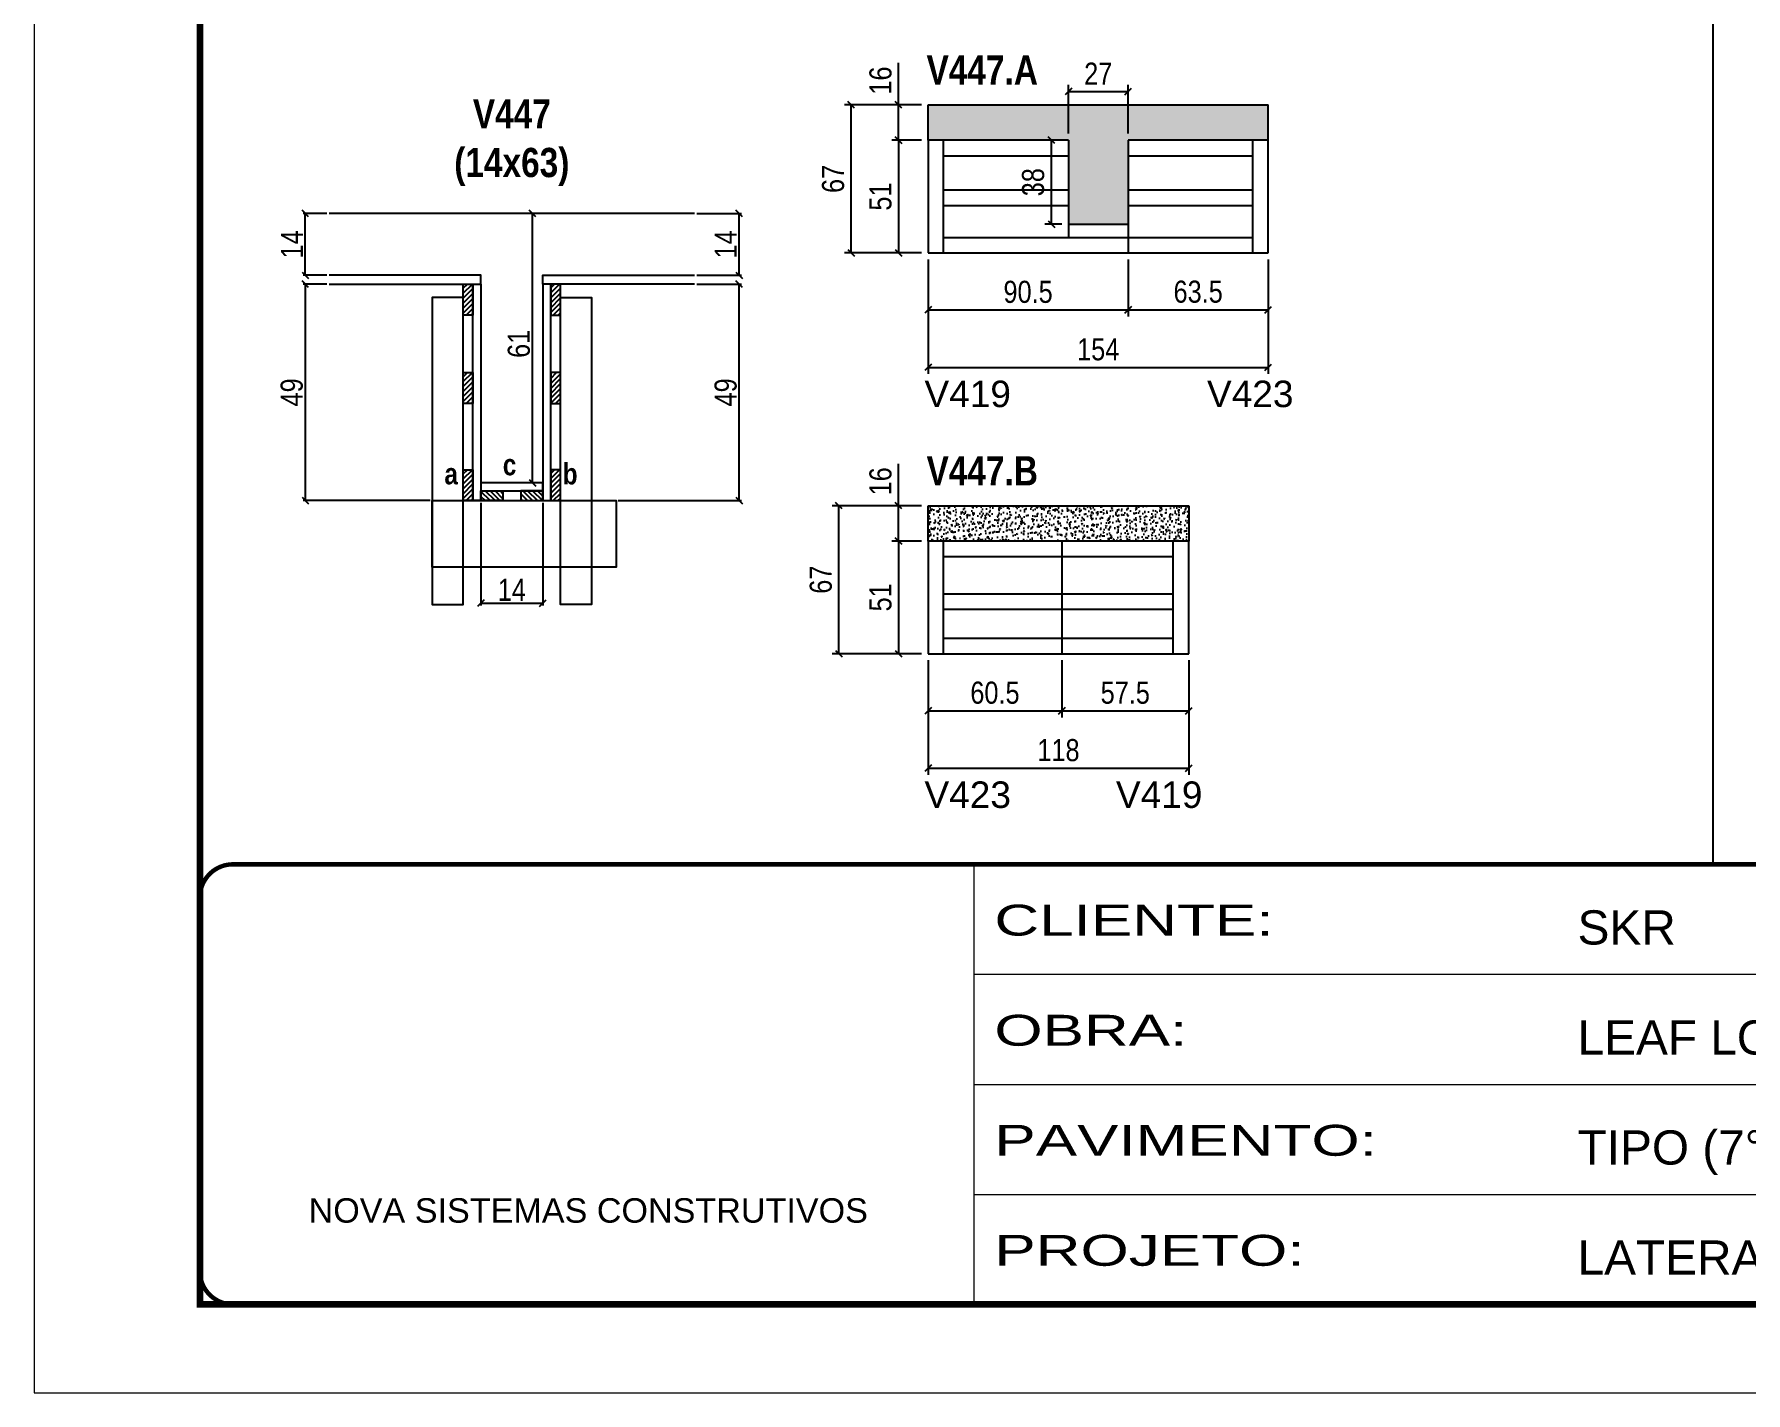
# Model space of a CAD drawing. Extents: x 3309 to 9563, y -2522 to 14608.
# Drawn here: x 6493 to 7268, y 10112 to 10727 of the extents above; entities that cross this region are included whole.
import ezdxf

# ---------------------------------------------------------------- set-up
doc = ezdxf.new("R2010")
doc.units = 0
doc.linetypes.add('CONTINUO', pattern=[0])
doc.linetypes.add('DASHED', pattern=[0.75, 0.5, -0.25])
for name, color, linetype in [('5', 5, 'Continuous'), ('COTA', 241, 'Continuous'), ('detalhes', 4, 'Continuous'), ('NOMENCLATURA', 7, 'Continuous'), ('Painéis', 200, 'Continuous'), ('SARR_2.2x7', 40, 'Continuous'), ('SARR_3.5x7', 81, 'Continuous')]:
    doc.layers.add(name, color=color, linetype=linetype)
for name, color, linetype, lineweight in [('CONCRETO', 251, 'Continuous', 25), ('Folhas', 255, 'Continuous', 9), ('SARRAFO DE PRESSAO', 251, 'DASHED', 9)]:
    doc.layers.add(name, color=color, linetype=linetype, lineweight=lineweight)
doc.styles.add('ARIAL', font='arial.ttf')
doc.styles.add('COTA TECNICA', font='techl___.ttf', dxfattribs={"height": 10})
doc.styles.add('COTA TECNICA 2X', font='techl___.ttf', dxfattribs={"height": 10})
doc.styles.get("Standard").update_dxf_attribs({"font": 'arial.ttf'})
doc.styles.add('TECNICA', font='techb___.ttf', dxfattribs={"height": 10})
doc.styles.add('Tecnologia', font='')
doc.styles.get('Tecnologia').set_extended_font_data('Forgotten Futurist')
doc.dimstyles.new('PAINEL', dxfattribs={"dimtxt": 10, "dimasz": 3, "dimexe": 3, "dimexo": 3, "dimgap": 3, "dimtad": 1, "dimdec": 1, "dimzin": 12, "dimdsep": 46, "dimtxsty": 'COTA TECNICA', "dimblk1": 'OBLIQUE', "dimblk2": 'OBLIQUE', "dimsah": 1, "dimcen": 0.9, "dimclrd": 4, "dimclre": 4, "dimclrt": 240, "dimadec": 1, "dimazin": 3, "dimtfac": 1, "dimtdec": 1, "dimtmove": 0, "dimatfit": 3, "dimfxl": 1, "dimtolj": 1, "dimtzin": 12, "dimarcsym": 0})
doc.dimstyles.new('SECAO', dxfattribs={"dimscale": 0.333333, "dimtxt": 5, "dimasz": 9, "dimexe": 3, "dimexo": 3, "dimgap": 3, "dimtad": 1, "dimdec": 1, "dimlfac": 0.5, "dimzin": 12, "dimdsep": 46, "dimtxsty": 'COTA TECNICA 2X', "dimblk1": 'OBLIQUE', "dimblk2": 'OBLIQUE', "dimsah": 1, "dimcen": 0.9, "dimclrd": 4, "dimclre": 4, "dimclrt": 240, "dimadec": 1, "dimazin": 3, "dimtfac": 1, "dimtdec": 1, "dimtmove": 0, "dimatfit": 3, "dimfxl": 1, "dimtolj": 1, "dimtzin": 12, "dimarcsym": 0})
pattern_1 = [(45, (-116825.0796, -22661.525), (-1.122532015, 1.122532015), [])]

# ---------------------------------------------------------------- blocks, each defined once
blk = doc.blocks.new('9999999999')
at = {"color": 30, "linetype": 'CONTINUO'}
for p, q in [((98564.56, 34230.21), (98564.56, 34429.45)), ((98564.56, 34379.64), (99583.98, 34379.64)), ((98564.56, 34329.83), (99487.98, 34329.83)), ((98564.56, 34280.02), (99487.98, 34280.02))]:
    blk.add_line(p, q, dxfattribs=at)
at = {"color": 30, "linetype": 'CONTINUO', "const_width": 2}
blk.add_lwpolyline([(99583.98, 34230.21), (99583.98, 34414.45, 0.414214), (99568.98, 34429.45), (98228.98, 34429.45, 0.414214), (98213.98, 34414.45), (98213.98, 34245.21, 0.414214), (98228.98, 34230.21), (99583.98, 34230.21)], format="xyb", dxfattribs=at)
at = {"layer": 'Folhas'}
blk.add_lwpolyline([(98138.98, 34190.21), (99623.98, 34190.21), (99623.98, 35240.21), (98138.98, 35240.21)], close=True, dxfattribs=at)
at = {"layer": 'Folhas', "color": 30, "const_width": 3}
blk.add_lwpolyline([(98213.98, 34230.21), (99583.98, 34230.21), (99583.98, 35200.21), (98213.98, 35200.21)], close=True, dxfattribs=at)
at = {"color": 7, "linetype": 'Continuous', "ltscale": 5, "style": 'ARIAL'}
for s, height, p in [('SKR', 15.483, (98837.68, 34393.13)), ('LEAF LOEFGREN', 15.4829, (98837.68, 34343.32)), ('TIPO (7° AO 21° PAVIMENTO)', 15.4829, (98837.68, 34293.51)), ('NOVA SISTEMAS CONSTRUTIVOS', 11.0592, (98263.19, 34267.21)), ('LATERAIS DE VIGAS', 15.4829, (98837.68, 34243.7))]:
    blk.add_text(s, height=height, dxfattribs=at).set_placement(p)
at = {"layer": 'Folhas', "color": 7, "style": 'Tecnologia', "width": 1.5}
for s, p in [('CLIENTE:', (98573.65, 34397.17)), ('OBRA:', (98573.65, 34347.31)), ('PAVIMENTO:', (98573.65, 34297.5)), ('PROJETO:', (98573.65, 34247.69))]:
    blk.add_text(s, height=14, dxfattribs=at).set_placement(p)
blk = doc.blocks.new('_Oblique')
at = {"color": 0, "linetype": 'ByBlock', "lineweight": -2}
blk.add_line((-0.5, -0.5), (0.5, 0.5), dxfattribs=at)
blk = doc.blocks.new('*D1781')
at = {"layer": 'COTA', "color": 4, "lineweight": -2, "transparency": 16777216}
for p, q in [((6625.39, 10614.01), (6614.6, 10614.01)), ((6615.6, 10614.01), (6615.6, 10516.01)), ((6672.09, 10516.01), (6614.6, 10516.01))]:
    blk.add_line(p, q, dxfattribs=at)
at = {"layer": 'Defpoints', "color": 0, "transparency": 16777216}
for p in [(6626.39, 10614.01), (6615.6, 10516.01), (6673.09, 10516.01, 0)]:
    blk.add_point(p, dxfattribs=at)
at = {"layer": 'COTA', "color": 4, "lineweight": -2, "transparency": 16777216, "xscale": 3, "yscale": 3, "zscale": 3}
for p, rotation in [((6615.6, 10614.01), 90), ((6615.6, 10516.01), 270)]:
    blk.add_blockref('_Oblique', p, dxfattribs=dict(at, rotation=rotation))
at = {"layer": 'COTA', "color": 240, "transparency": 16777216, "insert": (6609.5, 10565.01), "char_height": 10, "attachment_point": 5, "rotation": 90, "style": 'COTA TECNICA 2X'}
blk.add_mtext('\\A1;49', dxfattribs=at)
blk = doc.blocks.new('*D1782')
at = {"layer": 'COTA', "color": 4, "lineweight": -2, "transparency": 16777216}
for p, q in [((6722.09, 10646.01), (6717.42, 10646.01)), ((6718.42, 10524.01), (6718.42, 10646.01)), ((6722.09, 10524.01), (6717.42, 10524.01))]:
    blk.add_line(p, q, dxfattribs=at)
at = {"layer": 'Defpoints', "color": 0, "transparency": 16777216}
for p in [(6718.42, 10646.01), (6723.09, 10646.01), (6723.09, 10524.01)]:
    blk.add_point(p, dxfattribs=at)
at = {"layer": 'COTA', "color": 4, "lineweight": -2, "transparency": 16777216, "xscale": 3, "yscale": 3, "zscale": 3}
for p, rotation in [((6718.42, 10646.01), 90), ((6718.42, 10524.01), 270)]:
    blk.add_blockref('_Oblique', p, dxfattribs=dict(at, rotation=rotation))
at = {"layer": 'COTA', "color": 240, "transparency": 16777216, "insert": (6712.31, 10587.01), "char_height": 10, "attachment_point": 5, "rotation": 90, "style": 'COTA TECNICA 2X'}
blk.add_mtext('\\A1;61', dxfattribs=at)
blk = doc.blocks.new('*D1783')
at = {"layer": 'COTA', "color": 4, "lineweight": -2, "transparency": 16777216}
for p, q in [((6625.39, 10646.01), (6614.6, 10646.01)), ((6615.6, 10618.01), (6615.6, 10646.01)), ((6625.39, 10618.01), (6614.6, 10618.01))]:
    blk.add_line(p, q, dxfattribs=at)
at = {"layer": 'Defpoints', "color": 0, "transparency": 16777216}
for p in [(6615.6, 10646.01), (6626.39, 10646.01), (6626.39, 10618.01)]:
    blk.add_point(p, dxfattribs=at)
at = {"layer": 'COTA', "color": 4, "lineweight": -2, "transparency": 16777216, "xscale": 3, "yscale": 3, "zscale": 3}
for p, rotation in [((6615.6, 10646.01), 90), ((6615.6, 10618.01), 270)]:
    blk.add_blockref('_Oblique', p, dxfattribs=dict(at, rotation=rotation))
at = {"layer": 'COTA', "color": 240, "transparency": 16777216, "insert": (6609.53, 10632.01), "char_height": 10, "attachment_point": 5, "rotation": 90, "style": 'COTA TECNICA 2X'}
blk.add_mtext('\\A1;14', dxfattribs=at)
blk = doc.blocks.new('*D1784')
at = {"layer": 'COTA', "color": 4, "lineweight": -2, "transparency": 16777216}
for p, q in [((6695.09, 10515.01), (6695.09, 10468.57)), ((6723.09, 10515.01), (6723.09, 10468.57)), ((6695.09, 10469.57), (6723.09, 10469.57))]:
    blk.add_line(p, q, dxfattribs=at)
at = {"layer": 'Defpoints', "color": 0, "transparency": 16777216}
for p in [(6695.09, 10516.01), (6723.09, 10516.01), (6723.09, 10469.57)]:
    blk.add_point(p, dxfattribs=at)
at = {"layer": 'COTA', "color": 4, "lineweight": -2, "transparency": 16777216, "xscale": 3, "yscale": 3, "zscale": 3, "rotation": 180}
blk.add_blockref('_Oblique', (6695.09, 10469.57), dxfattribs=at)
at = {"layer": 'COTA', "color": 4, "lineweight": -2, "transparency": 16777216, "xscale": 3, "yscale": 3, "zscale": 3}
blk.add_blockref('_Oblique', (6723.09, 10469.57), dxfattribs=at)
at = {"layer": 'COTA', "color": 240, "transparency": 16777216, "insert": (6709.09, 10475.64), "char_height": 10, "attachment_point": 5, "style": 'COTA TECNICA 2X'}
blk.add_mtext('\\A1;14', dxfattribs=at)
blk = doc.blocks.new('*D1785')
at = {"layer": 'COTA', "color": 4, "lineweight": -2, "transparency": 16777216}
for p, q in [((6792.79, 10614.01), (6813.02, 10614.01)), ((6812.02, 10516.01), (6812.02, 10614.01)), ((6757.28, 10516.01), (6813.02, 10516.01))]:
    blk.add_line(p, q, dxfattribs=at)
at = {"layer": 'Defpoints', "color": 0, "transparency": 16777216}
for p in [(6791.79, 10614.01), (6812.02, 10614.01), (6756.28, 10516.01)]:
    blk.add_point(p, dxfattribs=at)
at = {"layer": 'COTA', "color": 4, "lineweight": -2, "transparency": 16777216, "xscale": 3, "yscale": 3, "zscale": 3}
for p, rotation in [((6812.02, 10614.01), 90), ((6812.02, 10516.01), 270)]:
    blk.add_blockref('_Oblique', p, dxfattribs=dict(at, rotation=rotation))
at = {"layer": 'COTA', "color": 240, "transparency": 16777216, "insert": (6805.92, 10565.01), "char_height": 10, "attachment_point": 5, "rotation": 90, "style": 'COTA TECNICA 2X'}
blk.add_mtext('\\A1;49', dxfattribs=at)
blk = doc.blocks.new('*D1786')
at = {"layer": 'COTA', "color": 4, "lineweight": -2, "transparency": 16777216}
for p, q in [((6792.79, 10646.01), (6813.02, 10646.01)), ((6812.02, 10618.01), (6812.02, 10646.01)), ((6792.79, 10618.01), (6813.02, 10618.01))]:
    blk.add_line(p, q, dxfattribs=at)
at = {"layer": 'Defpoints', "color": 0, "transparency": 16777216}
for p in [(6791.79, 10646.01), (6812.02, 10646.01), (6791.79, 10618.01)]:
    blk.add_point(p, dxfattribs=at)
at = {"layer": 'COTA', "color": 4, "lineweight": -2, "transparency": 16777216, "xscale": 3, "yscale": 3, "zscale": 3}
for p, rotation in [((6812.02, 10646.01), 90), ((6812.02, 10618.01), 270)]:
    blk.add_blockref('_Oblique', p, dxfattribs=dict(at, rotation=rotation))
at = {"layer": 'COTA', "color": 240, "transparency": 16777216, "insert": (6805.95, 10632.01), "char_height": 10, "attachment_point": 5, "rotation": 90, "style": 'COTA TECNICA 2X'}
blk.add_mtext('\\A1;14', dxfattribs=at)
blk = doc.blocks.new('*D1787')
at = {"layer": 'COTA', "color": 4, "lineweight": -2, "transparency": 16777216}
for p, q in [((6897.56, 10625.17), (6897.56, 10573.35)), ((7051.56, 10625.17), (7051.56, 10573.35)), ((6897.56, 10576.35), (7051.56, 10576.35))]:
    blk.add_line(p, q, dxfattribs=at)
at = {"layer": 'Defpoints', "color": 0, "transparency": 16777216}
for p in [(6897.56, 10628.17), (7051.56, 10628.17), (7051.56, 10576.35)]:
    blk.add_point(p, dxfattribs=at)
at = {"layer": 'COTA', "color": 4, "lineweight": -2, "transparency": 16777216, "xscale": 3, "yscale": 3, "zscale": 3, "rotation": 180}
blk.add_blockref('_Oblique', (6897.56, 10576.35), dxfattribs=at)
at = {"layer": 'COTA', "color": 4, "lineweight": -2, "transparency": 16777216, "xscale": 3, "yscale": 3, "zscale": 3}
blk.add_blockref('_Oblique', (7051.56, 10576.35), dxfattribs=at)
at = {"layer": 'COTA', "color": 240, "transparency": 16777216, "insert": (6974.56, 10584.46), "char_height": 10, "attachment_point": 5, "style": 'COTA TECNICA'}
blk.add_mtext('\\A1;154', dxfattribs=at)
blk = doc.blocks.new('*D1788')
at = {"layer": 'COTA', "color": 4, "lineweight": -2, "transparency": 16777216}
for p, q in [((6897.56, 10625.17), (6897.56, 10599.34)), ((6988.06, 10625.17), (6988.06, 10599.34)), ((6897.56, 10602.34), (6988.06, 10602.34))]:
    blk.add_line(p, q, dxfattribs=at)
at = {"layer": 'Defpoints', "color": 0, "transparency": 16777216}
for p in [(6897.56, 10628.17), (6988.06, 10628.17), (6988.06, 10602.34)]:
    blk.add_point(p, dxfattribs=at)
at = {"layer": 'COTA', "color": 4, "lineweight": -2, "transparency": 16777216, "xscale": 3, "yscale": 3, "zscale": 3, "rotation": 180}
blk.add_blockref('_Oblique', (6897.56, 10602.34), dxfattribs=at)
at = {"layer": 'COTA', "color": 4, "lineweight": -2, "transparency": 16777216, "xscale": 3, "yscale": 3, "zscale": 3}
blk.add_blockref('_Oblique', (6988.06, 10602.34), dxfattribs=at)
at = {"layer": 'COTA', "color": 240, "transparency": 16777216, "insert": (6942.81, 10610.47), "char_height": 10, "attachment_point": 5, "style": 'COTA TECNICA'}
blk.add_mtext('\\A1;90.5', dxfattribs=at)
blk = doc.blocks.new('*D1789')
at = {"layer": 'COTA', "color": 4, "lineweight": -2, "transparency": 16777216}
for p, q in [((6988.06, 10625.17), (6988.06, 10599.34)), ((7051.56, 10625.17), (7051.56, 10599.34)), ((6988.06, 10602.34), (7051.56, 10602.34))]:
    blk.add_line(p, q, dxfattribs=at)
at = {"layer": 'Defpoints', "color": 0, "transparency": 16777216}
for p in [(6988.06, 10628.17), (7051.56, 10628.17), (7051.56, 10602.34)]:
    blk.add_point(p, dxfattribs=at)
at = {"layer": 'COTA', "color": 4, "lineweight": -2, "transparency": 16777216, "xscale": 3, "yscale": 3, "zscale": 3, "rotation": 180}
blk.add_blockref('_Oblique', (6988.06, 10602.34), dxfattribs=at)
at = {"layer": 'COTA', "color": 4, "lineweight": -2, "transparency": 16777216, "xscale": 3, "yscale": 3, "zscale": 3}
blk.add_blockref('_Oblique', (7051.56, 10602.34), dxfattribs=at)
at = {"layer": 'COTA', "color": 240, "transparency": 16777216, "insert": (7019.81, 10610.55), "char_height": 10, "attachment_point": 5, "style": 'COTA TECNICA'}
blk.add_mtext('\\A1;63.5', dxfattribs=at)
blk = doc.blocks.new('*D1790')
at = {"layer": 'COTA', "color": 4, "lineweight": -2, "transparency": 16777216}
for p, q in [((6894.56, 10679.17), (6881.15, 10679.17)), ((6884.15, 10679.17), (6884.15, 10628.17)), ((6894.56, 10628.17), (6881.15, 10628.17))]:
    blk.add_line(p, q, dxfattribs=at)
at = {"layer": 'Defpoints', "color": 0, "transparency": 16777216}
for p in [(6897.56, 10679.17), (6884.15, 10628.17), (6897.56, 10628.17)]:
    blk.add_point(p, dxfattribs=at)
at = {"layer": 'COTA', "color": 4, "lineweight": -2, "transparency": 16777216, "xscale": 3, "yscale": 3, "zscale": 3}
for p, rotation in [((6884.15, 10679.17), 90), ((6884.15, 10628.17), 270)]:
    blk.add_blockref('_Oblique', p, dxfattribs=dict(at, rotation=rotation))
at = {"layer": 'COTA', "color": 240, "transparency": 16777216, "insert": (6876.04, 10653.67), "char_height": 10, "attachment_point": 5, "rotation": 90, "style": 'COTA TECNICA'}
blk.add_mtext('\\A1;51', dxfattribs=at)
blk = doc.blocks.new('*D1791')
at = {"layer": 'COTA', "color": 4, "lineweight": -2, "transparency": 16777216}
for p, q in [((6884.15, 10695.17), (6884.15, 10714.19)), ((6894.56, 10695.17), (6881.15, 10695.17)), ((6884.15, 10679.17), (6884.15, 10695.17)), ((6894.56, 10679.17), (6881.15, 10679.17))]:
    blk.add_line(p, q, dxfattribs=at)
at = {"layer": 'Defpoints', "color": 0, "transparency": 16777216}
for p in [(6884.15, 10695.17), (6897.56, 10695.17), (6897.56, 10679.17)]:
    blk.add_point(p, dxfattribs=at)
at = {"layer": 'COTA', "color": 4, "lineweight": -2, "transparency": 16777216, "xscale": 3, "yscale": 3, "zscale": 3}
for p, rotation in [((6884.15, 10695.17), 90), ((6884.15, 10679.17), 270)]:
    blk.add_blockref('_Oblique', p, dxfattribs=dict(at, rotation=rotation))
at = {"layer": 'COTA', "color": 240, "transparency": 16777216, "insert": (6876.04, 10706.18), "char_height": 10, "attachment_point": 5, "rotation": 90, "style": 'COTA TECNICA'}
blk.add_mtext('\\A1;16', dxfattribs=at)
blk = doc.blocks.new('*D1792')
at = {"layer": 'COTA', "color": 4, "lineweight": -2, "transparency": 16777216}
for p, q in [((6894.56, 10695.17), (6859.68, 10695.17)), ((6862.68, 10628.17), (6862.68, 10695.17)), ((6894.56, 10628.17), (6859.68, 10628.17))]:
    blk.add_line(p, q, dxfattribs=at)
at = {"layer": 'Defpoints', "color": 0, "transparency": 16777216}
for p in [(6862.68, 10695.17), (6897.56, 10695.17), (6897.56, 10628.17)]:
    blk.add_point(p, dxfattribs=at)
at = {"layer": 'COTA', "color": 4, "lineweight": -2, "transparency": 16777216, "xscale": 3, "yscale": 3, "zscale": 3}
for p, rotation in [((6862.68, 10695.17), 90), ((6862.68, 10628.17), 270)]:
    blk.add_blockref('_Oblique', p, dxfattribs=dict(at, rotation=rotation))
at = {"layer": 'COTA', "color": 240, "transparency": 16777216, "insert": (6854.58, 10661.67), "char_height": 10, "attachment_point": 5, "rotation": 90, "style": 'COTA TECNICA'}
blk.add_mtext('\\A1;67', dxfattribs=at)
blk = doc.blocks.new('*D1793')
at = {"layer": 'COTA', "color": 4, "lineweight": -2, "transparency": 16777216}
for p, q in [((6958.06, 10679.17), (6950.35, 10679.17)), ((6953.35, 10641.17), (6953.35, 10679.17)), ((6958.06, 10641.17), (6950.35, 10641.17))]:
    blk.add_line(p, q, dxfattribs=at)
at = {"layer": 'Defpoints', "color": 0, "transparency": 16777216}
for p in [(6953.35, 10679.17), (6961.06, 10679.17), (6961.06, 10641.17)]:
    blk.add_point(p, dxfattribs=at)
at = {"layer": 'COTA', "color": 4, "lineweight": -2, "transparency": 16777216, "xscale": 3, "yscale": 3, "zscale": 3}
for p, rotation in [((6953.35, 10679.17), 90), ((6953.35, 10641.17), 270)]:
    blk.add_blockref('_Oblique', p, dxfattribs=dict(at, rotation=rotation))
at = {"layer": 'COTA', "color": 240, "transparency": 16777216, "insert": (6945.11, 10660.17), "char_height": 10, "attachment_point": 5, "rotation": 90, "style": 'COTA TECNICA'}
blk.add_mtext('\\A1;38', dxfattribs=at)
blk = doc.blocks.new('*D1794')
at = {"layer": 'COTA', "color": 4, "lineweight": -2, "transparency": 16777216}
for p, q in [((6961.06, 10682.17), (6961.06, 10704.24)), ((6961.06, 10701.24), (6988.06, 10701.24)), ((6988.06, 10682.17), (6988.06, 10704.24))]:
    blk.add_line(p, q, dxfattribs=at)
at = {"layer": 'Defpoints', "color": 0, "transparency": 16777216}
for p in [(6988.06, 10701.24), (6961.06, 10679.17), (6988.06, 10679.17)]:
    blk.add_point(p, dxfattribs=at)
at = {"layer": 'COTA', "color": 4, "lineweight": -2, "transparency": 16777216, "xscale": 3, "yscale": 3, "zscale": 3, "rotation": 180}
blk.add_blockref('_Oblique', (6961.06, 10701.24), dxfattribs=at)
at = {"layer": 'COTA', "color": 4, "lineweight": -2, "transparency": 16777216, "xscale": 3, "yscale": 3, "zscale": 3}
blk.add_blockref('_Oblique', (6988.06, 10701.24), dxfattribs=at)
at = {"layer": 'COTA', "color": 240, "transparency": 16777216, "insert": (6974.56, 10709.31), "char_height": 10, "attachment_point": 5, "style": 'COTA TECNICA'}
blk.add_mtext('\\A1;27', dxfattribs=at)
blk = doc.blocks.new('*D1795')
at = {"layer": 'COTA', "color": 4, "lineweight": -2, "transparency": 16777216}
for p, q in [((6897.56, 10443.73), (6897.56, 10391.91)), ((7015.56, 10443.73), (7015.56, 10391.91)), ((6897.56, 10394.91), (7015.56, 10394.91))]:
    blk.add_line(p, q, dxfattribs=at)
at = {"layer": 'Defpoints', "color": 0, "transparency": 16777216}
for p in [(6897.56, 10446.73), (7015.56, 10446.73), (7015.56, 10394.91)]:
    blk.add_point(p, dxfattribs=at)
at = {"layer": 'COTA', "color": 4, "lineweight": -2, "transparency": 16777216, "xscale": 3, "yscale": 3, "zscale": 3, "rotation": 180}
blk.add_blockref('_Oblique', (6897.56, 10394.91), dxfattribs=at)
at = {"layer": 'COTA', "color": 4, "lineweight": -2, "transparency": 16777216, "xscale": 3, "yscale": 3, "zscale": 3}
blk.add_blockref('_Oblique', (7015.56, 10394.91), dxfattribs=at)
at = {"layer": 'COTA', "color": 240, "transparency": 16777216, "insert": (6956.56, 10403), "char_height": 10, "attachment_point": 5, "style": 'COTA TECNICA'}
blk.add_mtext('\\A1;118', dxfattribs=at)
blk = doc.blocks.new('*D1796')
at = {"layer": 'COTA', "color": 4, "lineweight": -2, "transparency": 16777216}
for p, q in [((6897.56, 10443.73), (6897.56, 10417.89)), ((6958.06, 10443.73), (6958.06, 10417.89)), ((6897.56, 10420.89), (6958.06, 10420.89))]:
    blk.add_line(p, q, dxfattribs=at)
at = {"layer": 'Defpoints', "color": 0, "transparency": 16777216}
for p in [(6897.56, 10446.73), (6958.06, 10446.73), (6958.06, 10420.89)]:
    blk.add_point(p, dxfattribs=at)
at = {"layer": 'COTA', "color": 4, "lineweight": -2, "transparency": 16777216, "xscale": 3, "yscale": 3, "zscale": 3, "rotation": 180}
blk.add_blockref('_Oblique', (6897.56, 10420.89), dxfattribs=at)
at = {"layer": 'COTA', "color": 4, "lineweight": -2, "transparency": 16777216, "xscale": 3, "yscale": 3, "zscale": 3}
blk.add_blockref('_Oblique', (6958.06, 10420.89), dxfattribs=at)
at = {"layer": 'COTA', "color": 240, "transparency": 16777216, "insert": (6927.81, 10429), "char_height": 10, "attachment_point": 5, "style": 'COTA TECNICA'}
blk.add_mtext('\\A1;60.5', dxfattribs=at)
blk = doc.blocks.new('*D1797')
at = {"layer": 'COTA', "color": 4, "lineweight": -2, "transparency": 16777216}
for p, q in [((6958.06, 10443.73), (6958.06, 10417.89)), ((7015.56, 10443.73), (7015.56, 10417.89)), ((6958.06, 10420.89), (7015.56, 10420.89))]:
    blk.add_line(p, q, dxfattribs=at)
at = {"layer": 'Defpoints', "color": 0, "transparency": 16777216}
for p in [(6958.06, 10446.73), (7015.56, 10446.73), (7015.56, 10420.89)]:
    blk.add_point(p, dxfattribs=at)
at = {"layer": 'COTA', "color": 4, "lineweight": -2, "transparency": 16777216, "xscale": 3, "yscale": 3, "zscale": 3, "rotation": 180}
blk.add_blockref('_Oblique', (6958.06, 10420.89), dxfattribs=at)
at = {"layer": 'COTA', "color": 4, "lineweight": -2, "transparency": 16777216, "xscale": 3, "yscale": 3, "zscale": 3}
blk.add_blockref('_Oblique', (7015.56, 10420.89), dxfattribs=at)
at = {"layer": 'COTA', "color": 240, "transparency": 16777216, "insert": (6986.81, 10429), "char_height": 10, "attachment_point": 5, "style": 'COTA TECNICA'}
blk.add_mtext('\\A1;57.5', dxfattribs=at)
blk = doc.blocks.new('*D1798')
at = {"layer": 'COTA', "color": 4, "lineweight": -2, "transparency": 16777216}
for p, q in [((6894.56, 10497.73), (6881.15, 10497.73)), ((6884.15, 10497.73), (6884.15, 10446.73)), ((6894.56, 10446.73), (6881.15, 10446.73))]:
    blk.add_line(p, q, dxfattribs=at)
at = {"layer": 'Defpoints', "color": 0, "transparency": 16777216}
for p in [(6897.56, 10497.73), (6884.15, 10446.73), (6897.56, 10446.73)]:
    blk.add_point(p, dxfattribs=at)
at = {"layer": 'COTA', "color": 4, "lineweight": -2, "transparency": 16777216, "xscale": 3, "yscale": 3, "zscale": 3}
for p, rotation in [((6884.15, 10497.73), 90), ((6884.15, 10446.73), 270)]:
    blk.add_blockref('_Oblique', p, dxfattribs=dict(at, rotation=rotation))
at = {"layer": 'COTA', "color": 240, "transparency": 16777216, "insert": (6876.04, 10472.23), "char_height": 10, "attachment_point": 5, "rotation": 90, "style": 'COTA TECNICA'}
blk.add_mtext('\\A1;51', dxfattribs=at)
blk = doc.blocks.new('*D1799')
at = {"layer": 'COTA', "color": 4, "lineweight": -2, "transparency": 16777216}
for p, q in [((6884.15, 10513.73), (6884.15, 10532.74)), ((6894.56, 10513.73), (6881.15, 10513.73)), ((6884.15, 10497.73), (6884.15, 10513.73)), ((6894.56, 10497.73), (6881.15, 10497.73))]:
    blk.add_line(p, q, dxfattribs=at)
at = {"layer": 'Defpoints', "color": 0, "transparency": 16777216}
for p in [(6884.15, 10513.73), (6897.56, 10513.73), (6897.56, 10497.73)]:
    blk.add_point(p, dxfattribs=at)
at = {"layer": 'COTA', "color": 4, "lineweight": -2, "transparency": 16777216, "xscale": 3, "yscale": 3, "zscale": 3}
for p, rotation in [((6884.15, 10513.73), 90), ((6884.15, 10497.73), 270)]:
    blk.add_blockref('_Oblique', p, dxfattribs=dict(at, rotation=rotation))
at = {"layer": 'COTA', "color": 240, "transparency": 16777216, "insert": (6876.04, 10524.74), "char_height": 10, "attachment_point": 5, "rotation": 90, "style": 'COTA TECNICA'}
blk.add_mtext('\\A1;16', dxfattribs=at)
blk = doc.blocks.new('*D1800')
at = {"layer": 'COTA', "color": 4, "lineweight": -2, "transparency": 16777216}
for p, q in [((6894.56, 10513.73), (6854.13, 10513.73)), ((6857.13, 10446.73), (6857.13, 10513.73)), ((6894.56, 10446.73), (6854.13, 10446.73))]:
    blk.add_line(p, q, dxfattribs=at)
at = {"layer": 'Defpoints', "color": 0, "transparency": 16777216}
for p in [(6857.13, 10513.73), (6897.56, 10513.73), (6897.56, 10446.73)]:
    blk.add_point(p, dxfattribs=at)
at = {"layer": 'COTA', "color": 4, "lineweight": -2, "transparency": 16777216, "xscale": 3, "yscale": 3, "zscale": 3}
for p, rotation in [((6857.13, 10513.73), 90), ((6857.13, 10446.73), 270)]:
    blk.add_blockref('_Oblique', p, dxfattribs=dict(at, rotation=rotation))
at = {"layer": 'COTA', "color": 240, "transparency": 16777216, "insert": (6849.02, 10480.23), "char_height": 10, "attachment_point": 5, "rotation": 90, "style": 'COTA TECNICA'}
blk.add_mtext('\\A1;67', dxfattribs=at)

msp = doc.modelspace()

# ---------------------------------------------------------------- hatches: boundary and pattern name
at = {"layer": 'COTA'}
h = msp.add_hatch(dxfattribs=at)
h.set_pattern_fill('AR-CONC', color=256, scale=0.03)
h.set_pattern_definition([(50, (20.675, 0), (5.46554, -0.4781726), [0.5715, -6.2865]), (355, (20.675, 0), (-1.0573026, 5.7317054), [0.4572, -5.0292175]), (100.451445, (21.1305, -0.04), (4.4082374, 5.2535326), [0.4857003, -5.3427073]), (46.1842, (20.675, 1.524), (8.1323712, -1.26127), [0.85725, -9.42975]), (96.63556, (21.353, 1.419), (7.122124, 7.4227837), [0.7285507, -8.014068]), (351.18415, (20.675, 1.524), (7.122124, 7.422784), [0.685799, -7.543792]), (21, (21.437, 1.143), (4.5484317, -3.067956), [0.5715, -6.2865]), (326, (21.437, 1.143), (1.8540609, 5.525639), [0.4572, -5.0292]), (71.451445, (21.816, 0.8873), (6.4024926, 2.457683), [0.4857003, -5.3426981]), (37.5, (20.675, 0), (0.0926581, 2.53665117), [0, -4.96824, 0, -5.1054, 0, -5.04825]), (7.5, (20.675, 0), (2.0045899, 3.00541724), [0, -2.91084, 0, -4.85394, 0, -1.92405]), (327.5, (18.9757, 0), (4.06771786, -0.17186232), [0, -1.905, 0, -5.9436, 0, -7.8867]), (317.5, (18.2137, 0), (4.4438754, 0.7627947), [0, -2.4765, 0, -3.94716, 0, -5.6007])])
h.paths.add_polyline_path([(6988.06, 10679.17), (7051.56, 10679.17), (7051.56, 10695.17), (6897.56, 10695.17), (6897.56, 10679.17), (6961.06, 10679.17), (6961.06, 10641.17), (6988.06, 10641.17)])
h = msp.add_hatch(dxfattribs=at)
h.set_pattern_fill('AR-CONC', color=256, scale=0.03)
h.paths.add_polyline_path([(7015.56, 10513.73), (6897.56, 10513.73), (6897.56, 10497.73), (7015.56, 10497.73)])
at = {"layer": 'SARR_2.2x7'}
h = msp.add_hatch(dxfattribs=at)
h.set_pattern_fill('ANSI31', color=256, scale=0.5)
h.set_pattern_definition([(45, (-116825.0796, -22621.525), (-1.122532015, 1.122532015), [])])
h.paths.add_polyline_path([(6687.09, 10600.01), (6691.49, 10600.01), (6691.49, 10614.01), (6687.09, 10614.01)])
h = msp.add_hatch(dxfattribs=at)
h.set_pattern_fill('ANSI31', color=256, scale=0.5)
h.set_pattern_definition([(45, (-116835.0796, -22621.525), (-1.122532015, 1.122532015), [])])
h.paths.add_polyline_path([(6731.09, 10600.01), (6726.69, 10600.01), (6726.69, 10614.01), (6731.09, 10614.01)])
h = msp.add_hatch(dxfattribs=at)
h.set_pattern_fill('ANSI31', color=256, scale=0.5)
h.set_pattern_definition(pattern_1)
h.paths.add_polyline_path([(6687.09, 10560.01), (6691.49, 10560.01), (6691.49, 10574.01), (6687.09, 10574.01)])
h = msp.add_hatch(dxfattribs=at)
h.set_pattern_fill('ANSI31', color=256, scale=0.5)
h.set_pattern_definition(pattern_1)
h.paths.add_polyline_path([(6731.09, 10560.01), (6726.69, 10560.01), (6726.69, 10574.01), (6731.09, 10574.01)])
h = msp.add_hatch(dxfattribs=at)
h.set_pattern_fill('ANSI31', color=256, scale=0.5)
h.set_pattern_definition([(45, (-116825.0796, -22705.525), (-1.122532015, 1.122532015), [])])
h.paths.add_polyline_path([(6687.09, 10516.01), (6691.49, 10516.01), (6691.49, 10530.01), (6687.09, 10530.01)])
h = msp.add_hatch(dxfattribs=at)
h.set_pattern_fill('ANSI31', color=256, scale=0.5)
h.set_pattern_definition([(45, (-116835.0796, -22705.525), (-1.122532015, 1.122532015), [])])
h.paths.add_polyline_path([(6731.09, 10516.01), (6726.69, 10516.01), (6726.69, 10530.01), (6731.09, 10530.01)])
h = msp.add_hatch(dxfattribs=at)
h.set_pattern_fill('ANSI31', color=256, scale=0.5, angle=90)
h.set_pattern_definition([(135, (39930.6287, -112996.1561), (-1.122532015, -1.122532015), [])])
h.paths.add_polyline_path([(6705.09, 10516.01), (6705.09, 10520.41), (6695.09, 10520.41), (6695.09, 10516.01)])
h = msp.add_hatch(dxfattribs=at)
h.set_pattern_fill('ANSI31', color=256, scale=0.5, angle=90)
h.set_pattern_definition([(135, (39920.6287, -112996.1561), (-1.122532015, -1.122532015), [])])
h.paths.add_polyline_path([(6713.09, 10520.41), (6713.09, 10516.01), (6723.09, 10516.01), (6723.09, 10520.41)])

# ---------------------------------------------------------------- linework, layer by layer
at = {"layer": 'CONCRETO', "linetype": 'Continuous'}
msp.add_line((6791.79, 10646.01), (6626.39, 10646.01), dxfattribs=at)
at = {"layer": 'COTA'}
for p, q in [((7252.87, 11122.13), (7252.87, 10351.38)), ((6897.56, 10679.17), (6897.56, 10695.17)), ((6897.56, 10695.17), (7051.56, 10695.17)), ((7051.56, 10679.17), (7051.56, 10695.17)), ((6961.06, 10641.17), (6961.06, 10635.17)), ((6897.56, 10497.73), (6897.56, 10513.73)), ((6897.56, 10513.73), (7015.56, 10513.73)), ((7015.56, 10513.73), (7015.56, 10497.73))]:
    msp.add_line(p, q, dxfattribs=at)
at = {"layer": 'Painéis', "linetype": 'ByBlock'}
for p, q in [((6897.56, 10679.17), (6897.56, 10628.17)), ((6961.06, 10679.17), (6897.56, 10679.17)), ((6961.06, 10679.17), (6961.06, 10641.17)), ((7051.56, 10679.17), (6988.06, 10679.17)), ((6988.06, 10679.17), (6988.06, 10628.17)), ((7051.56, 10628.17), (7051.56, 10679.17)), ((6961.06, 10641.17), (6988.06, 10641.17)), ((6897.56, 10628.17), (7051.56, 10628.17)), ((7015.56, 10497.73), (6897.56, 10497.73)), ((6897.56, 10497.73), (6897.56, 10446.73)), ((6958.06, 10497.73), (6958.06, 10446.73)), ((7015.56, 10446.73), (7015.56, 10497.73)), ((6897.56, 10446.73), (7015.56, 10446.73))]:
    msp.add_line(p, q, dxfattribs=at)
at = {"layer": 'Painéis', "linetype": 'Continuous'}
for points in [[(6626.39, 10614.01), (6695.09, 10614.01), (6695.09, 10618.01), (6626.39, 10618.01)], [(6791.79, 10614.01), (6723.09, 10614.01), (6723.09, 10618.01), (6791.79, 10618.01)]]:
    msp.add_lwpolyline(points, dxfattribs=at)
for points in [[(6691.49, 10516.01), (6691.49, 10614.01), (6695.09, 10614.01), (6695.09, 10516.01)], [(6726.69, 10516.01), (6726.69, 10614.01), (6723.09, 10614.01), (6723.09, 10516.01)], [(6723.09, 10524.01), (6695.09, 10524.01), (6695.09, 10520.41), (6723.09, 10520.41)]]:
    msp.add_lwpolyline(points, close=True, dxfattribs=at)
at = {"layer": 'SARR_2.2x7', "linetype": 'Continuous'}
for p, q in [((6904.56, 10628.17), (6904.56, 10679.17)), ((7044.56, 10628.17), (7044.56, 10679.17)), ((6904.56, 10672.17), (6961.06, 10672.17)), ((6988.06, 10672.17), (7044.56, 10672.17)), ((6904.56, 10656.65), (6961.06, 10656.65)), ((6988.06, 10656.65), (7044.56, 10656.65)), ((6904.56, 10649.65), (6961.06, 10649.65)), ((6988.06, 10649.65), (7044.56, 10649.65)), ((6904.56, 10635.17), (6988.06, 10635.17)), ((6988.06, 10635.17), (7044.56, 10635.17)), ((6904.56, 10446.73), (6904.56, 10497.73)), ((7008.56, 10446.73), (7008.56, 10497.73)), ((6904.56, 10490.73), (6958.06, 10490.73)), ((6958.06, 10490.73), (7008.56, 10490.73)), ((6904.56, 10473.89), (6958.06, 10473.89)), ((6958.06, 10473.89), (7008.56, 10473.89)), ((6904.56, 10466.89), (6958.06, 10466.89)), ((6958.06, 10466.89), (7008.56, 10466.89)), ((6904.56, 10453.73), (6958.06, 10453.73)), ((6958.06, 10453.73), (7008.56, 10453.73))]:
    msp.add_line(p, q, dxfattribs=at)
at = {"layer": 'SARR_2.2x7'}
for points in [[(6691.49, 10614.01), (6691.49, 10600.01), (6687.09, 10600.01), (6687.09, 10614.01)], [(6726.69, 10614.01), (6726.69, 10600.01), (6731.09, 10600.01), (6731.09, 10614.01)], [(6691.49, 10574.01), (6691.49, 10560.01), (6687.09, 10560.01), (6687.09, 10574.01)], [(6726.69, 10574.01), (6726.69, 10560.01), (6731.09, 10560.01), (6731.09, 10574.01)], [(6691.49, 10530.01), (6691.49, 10516.01), (6687.09, 10516.01), (6687.09, 10530.01)], [(6726.69, 10530.01), (6726.69, 10516.01), (6731.09, 10516.01), (6731.09, 10530.01)], [(6695.09, 10520.41), (6705.09, 10520.41), (6705.09, 10516.01), (6695.09, 10516.01)], [(6723.09, 10520.41), (6713.09, 10520.41), (6713.09, 10516.01), (6723.09, 10516.01)]]:
    msp.add_lwpolyline(points, close=True, dxfattribs=at)
at = {"layer": 'SARR_3.5x7'}
for points in [[(6687.09, 10608.01), (6673.09, 10608.01), (6673.09, 10469.04), (6687.09, 10469.04)], [(6731.09, 10608.01), (6745.09, 10608.01), (6745.09, 10469.04), (6731.09, 10469.04)], [(6673.09, 10516.01), (6756.28, 10516.01), (6756.28, 10485.92), (6673.09, 10485.92)]]:
    msp.add_lwpolyline(points, close=True, dxfattribs=at)

# ---------------------------------------------------------------- block references
at = {"layer": 'SARRAFO DE PRESSAO', "color": 6, "linetype": 'ByBlock'}
msp.add_blockref('9999999999', (-91646.11, -24078.07), dxfattribs=at)

# ---------------------------------------------------------------- texts
at = {"layer": '5', "linetype": 'Continuous'}
for s, rotation, p in [('V419', 0.00004, (6895.9, 10558.34)), ('V423', 0.00004, (7023.81, 10558.34)), ('V423', 0.00004, (6895.9, 10376.89)), ('V419', 359.99996, (6982.59, 10376.89))]:
    msp.add_text(s, height=12, rotation=rotation, dxfattribs=at).set_placement(p)
at = {"layer": 'detalhes', "style": 'TECNICA'}
for s, p in [('a', (6678.57, 10523.38)), ('c', (6705.01, 10527.48)), ('b', (6732.13, 10523.36))]:
    msp.add_text(s, height=9.6, dxfattribs=at).set_placement(p)
at = {"layer": 'NOMENCLATURA', "style": 'TECNICA'}
for s, p in [('V447.A', (6896.84, 10704.36)), ('V447.B', (6896.84, 10522.92))]:
    msp.add_text(s, height=13.2, dxfattribs=at).set_placement(p)
at = {"layer": 'NOMENCLATURA', "insert": (6709.09, 10697.71), "char_height": 13.2, "attachment_point": 2, "style": 'TECNICA'}
msp.add_mtext_dynamic_manual_height_columns('V447\\P(14x63)', width=300.2766, gutter_width=1, heights=[0], dxfattribs=at)

# ---------------------------------------------------------------- dimensions: what is measured, and where the dimension line sits
at = {"layer": 'COTA'}
for base, p1, p2, angle, dimstyle, picture, middle in [((6884.15, 10695.17), (6897.56, 10679.17), (6897.56, 10695.17), 90, 'PAINEL', '*D1791', (6876.04, 10706.18)), ((6862.68, 10695.17), (6897.56, 10628.17), (6897.56, 10695.17), 90, 'PAINEL', '*D1792', (6854.58, 10661.67)), ((6884.15, 10628.17), (6897.56, 10679.17), (6897.56, 10628.17), 90, 'PAINEL', '*D1790', (6876.04, 10653.67)), ((6953.35, 10679.17), (6961.06, 10641.17), (6961.06, 10679.17), 90, 'PAINEL', '*D1793', (6945.11, 10660.17)), ((6615.6, 10646.01), (6626.39, 10618.01), (6626.39, 10646.01), 90, 'SECAO', '*D1783', (6609.53, 10632.01)), ((6812.02, 10646.01), (6791.79, 10618.01), (6791.79, 10646.01), 90, 'SECAO', '*D1786', (6805.95, 10632.01)), ((7051.56, 10576.35), (6897.56, 10628.17), (7051.56, 10628.17), 180, 'PAINEL', '*D1787', (6974.56, 10584.46)), ((6615.6, 10516.01), (6626.39, 10614.01), (6673.09, 10516.01), 90, 'SECAO', '*D1781', (6609.5, 10565.01)), ((6812.02, 10614.01), (6756.28, 10516.01), (6791.79, 10614.01), 90, 'SECAO', '*D1785', (6805.92, 10565.01)), ((6884.15, 10513.73), (6897.56, 10497.73), (6897.56, 10513.73), 90, 'PAINEL', '*D1799', (6876.04, 10524.74)), ((6857.13, 10513.73), (6897.56, 10446.73), (6897.56, 10513.73), 90, 'PAINEL', '*D1800', (6849.02, 10480.23)), ((6884.15, 10446.73), (6897.56, 10497.73), (6897.56, 10446.73), 90, 'PAINEL', '*D1798', (6876.04, 10472.23)), ((7015.56, 10394.91), (6897.56, 10446.73), (7015.56, 10446.73), 180, 'PAINEL', '*D1795', (6956.56, 10403))]:
    dim = msp.add_linear_dim(base=base, p1=p1, p2=p2, angle=angle, dimstyle=dimstyle, dxfattribs=at)
    dim.commit()
    dim.dimension.update_dxf_attribs({"geometry": picture, "text_midpoint": middle})
for base, p1, p2, dimstyle, picture, middle in [((6988.06, 10701.24), (6961.06, 10679.17), (6988.06, 10679.17), 'PAINEL', '*D1794', (6974.56, 10709.31)), ((6988.06, 10602.34), (6897.56, 10628.17), (6988.06, 10628.17), 'PAINEL', '*D1788', (6942.81, 10610.47)), ((6723.09, 10469.57), (6695.09, 10516.01), (6723.09, 10516.01), 'SECAO', '*D1784', (6709.09, 10475.64)), ((6958.06, 10420.89), (6897.56, 10446.73), (6958.06, 10446.73), 'PAINEL', '*D1796', (6927.81, 10429))]:
    dim = msp.add_linear_dim(base=base, p1=p1, p2=p2, dimstyle=dimstyle, dxfattribs=at)
    dim.commit()
    dim.dimension.update_dxf_attribs({"geometry": picture, "text_midpoint": middle})
dim = msp.add_linear_dim(base=(6718.42, 10646.01), p1=(6723.09, 10524.01), p2=(6723.09, 10646.01), angle=90, dimstyle='SECAO', dxfattribs=at)
dim.commit()
dim.dimension.update_dxf_attribs({"geometry": '*D1782', "text_midpoint": (6718.42, 10587.01), "dimtype": 160})
for base, p1, p2, picture, middle in [((7051.56, 10602.34), (6988.06, 10628.17), (7051.56, 10628.17), '*D1789', (7019.81, 10610.55)), ((7015.56, 10420.89), (6958.06, 10446.73), (7015.56, 10446.73), '*D1797', (6986.81, 10429))]:
    dim = msp.add_linear_dim(base=base, p1=p1, p2=p2, dimstyle='PAINEL', override={"dimtmove": 1}, dxfattribs=at)
    dim.commit()
    dim.dimension.update_dxf_attribs({"geometry": picture, "text_midpoint": middle})

doc.saveas('drawing.dxf')
